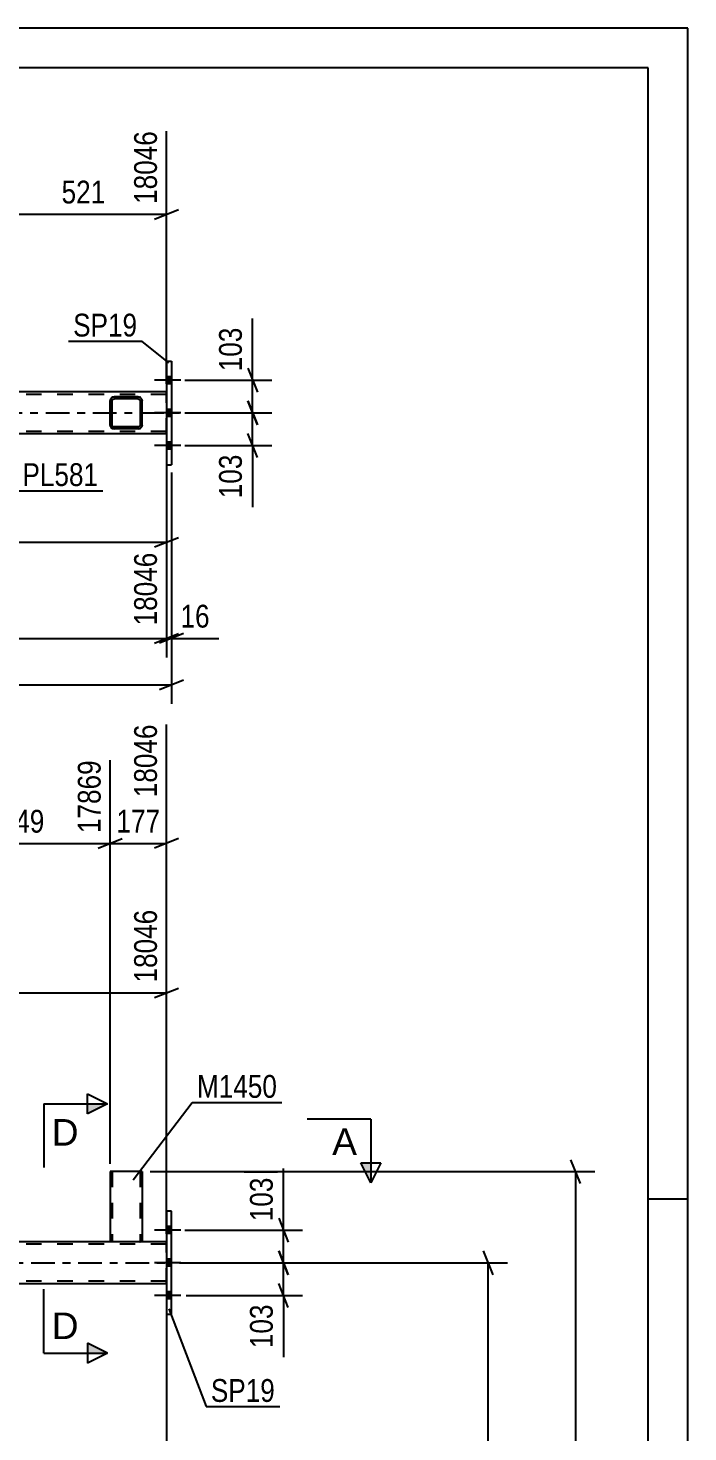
# Model space of a CAD drawing. Header units: millimetres. Extents: x 0 to 841, y 0 to 594.
# Drawn here: x 758.2 to 841, y 417.8 to 594 of the extents above; entities that cross this region are included whole.
import ezdxf

# ---------------------------------------------------------------- set-up
doc = ezdxf.new("R2010")
doc.units = ezdxf.units.MM
doc.linetypes.add('DXK_LINE_DOT2', pattern=[3.9198, 1.9599, -1.9599])
doc.linetypes.add('DXK_LINE_DOT3', pattern=[5.9187, 2.979, -0.9799, 0.9799, -0.9799])
doc.styles.add('Arial', font='ARIAL.TTF', dxfattribs={"height": 0.2})
doc.styles.add('Arial Narrow', font='ARIALN.TTF', dxfattribs={"height": 0.2})

# ---------------------------------------------------------------- blocks, each defined once
blk = doc.blocks.new('Unknown-318888822-1135')
at = {"color": 5, "linetype": 'Continuous'}
for p, q in [((841, 594), (0, 594)), ((841, 0), (841, 594)), ((836, 589), (5, 589)), ((836, 5), (836, 589)), ((841, 447), (836, 447))]:
    blk.add_line(p, q, dxfattribs=at)
blk = doc.blocks.new('Part-318888822-5523 - 5512')
at = {"color": 2, "linetype": 'Continuous'}
for p, q in [((775.54, 548.33), (754.69, 548.33)), ((775.54, 543.05), (754.69, 543.05))]:
    blk.add_line(p, q, dxfattribs=at)
at = {"color": 7, "linetype": 'DXK_LINE_DOT2'}
for p, q in [((775.54, 543.05), (775.54, 548.33)), ((775.54, 548.01), (527.71, 548.01)), ((775.54, 543.37), (527.71, 543.37))]:
    blk.add_line(p, q, dxfattribs=at)
at = {"color": 7, "linetype": 'DXK_LINE_DOT3'}
blk.add_line((517.71, 545.69), (785.54, 545.69), dxfattribs=at)
blk = doc.blocks.new('Part-318888822-5715 - 5512')
at = {"color": 2, "linetype": 'Continuous'}
for p, q in [((775.54, 552.19), (776.18, 552.19)), ((775.54, 552.19), (775.54, 539.19)), ((776.18, 552.19), (776.18, 539.19)), ((775.54, 539.19), (776.18, 539.19))]:
    blk.add_line(p, q, dxfattribs=at)
blk = doc.blocks.new('Part-318888822-5684 - 5512')
at = {"color": 2, "linetype": 'Continuous'}
for p, q in [((768.5, 547.39), (768.47, 547.21)), ((768.47, 544.17), (768.47, 547.21)), ((768.71, 547.21), (768.72, 547.3)), ((768.71, 544.17), (768.71, 547.21)), ((768.72, 547.3), (768.78, 547.38)), ((768.95, 547.69), (768.76, 547.65)), ((768.78, 547.38), (768.85, 547.43)), ((768.85, 547.43), (768.95, 547.45)), ((771.99, 547.69), (768.95, 547.69)), ((771.99, 547.45), (768.95, 547.45)), ((772.17, 547.65), (771.99, 547.69)), ((771.99, 547.45), (772.08, 547.43)), ((772.08, 547.43), (772.15, 547.38)), ((772.15, 547.38), (772.21, 547.3)), ((772.21, 547.3), (772.23, 547.21)), ((772.23, 547.21), (772.23, 544.17)), ((772.47, 547.21), (772.43, 547.39)), ((772.47, 544.17), (772.47, 547.21)), ((768.47, 544.17), (768.5, 543.98)), ((768.72, 544.07), (768.71, 544.17)), ((768.78, 544), (768.72, 544.07)), ((768.76, 543.72), (768.95, 543.69)), ((768.85, 543.95), (768.78, 544)), ((768.95, 543.93), (768.85, 543.95)), ((771.99, 543.93), (768.95, 543.93)), ((771.99, 543.69), (768.95, 543.69)), ((772.08, 543.95), (771.99, 543.93)), ((771.99, 543.69), (772.17, 543.72)), ((772.15, 544), (772.08, 543.95)), ((772.21, 544.07), (772.15, 544)), ((772.23, 544.17), (772.21, 544.07)), ((772.43, 543.98), (772.47, 544.17))]:
    blk.add_line(p, q, dxfattribs=at)
at = {"color": 7, "linetype": 'DXK_LINE_DOT2'}
for p, q in [((768.47, 547.21), (768.5, 547.39)), ((768.76, 547.65), (768.95, 547.69)), ((771.99, 547.69), (772.17, 547.65)), ((772.43, 547.39), (772.47, 547.21)), ((768.5, 543.98), (768.47, 544.17)), ((768.92, 543.69), (768.76, 543.72)), ((768.95, 543.69), (768.92, 543.69)), ((772.01, 543.69), (771.99, 543.69)), ((772.17, 543.72), (772.01, 543.69)), ((772.47, 544.17), (772.43, 543.98))]:
    blk.add_line(p, q, dxfattribs=at)
at = {"color": 7, "linetype": 'DXK_LINE_DOT3'}
blk.add_line((770.47, 545.69), (770.47, 545.69), dxfattribs=at)
at = {"color": 2, "linetype": 'Continuous'}
for centre, start, end in [((768.95, 547.21), 112.5, 157.5), ((771.99, 547.21), 22.5, 67.5), ((768.95, 544.17), 202.5, 247.5), ((771.99, 544.17), 292.5, 337.5)]:
    blk.add_arc(centre, 0.48, start, end, dxfattribs=at)
at = {"color": 7, "linetype": 'DXK_LINE_DOT2'}
for centre, start, end in [((768.95, 547.21), 112.5, 157.5), ((771.99, 547.21), 22.5, 67.5), ((768.95, 544.17), 202.5, 247.5), ((771.99, 544.17), 292.5, 337.5)]:
    blk.add_arc(centre, 0.48, start, end, dxfattribs=at)
blk = doc.blocks.new('Bolt-318888822-5775 - 5512')
at = {"linetype": 'Continuous'}
for points in [[(776.18, 549.35), (776.18, 550.23), (775.54, 550.23), (775.54, 549.35)], [(776.18, 549.35), (776.18, 550.23), (775.54, 550.23), (775.54, 549.35)], [(776.18, 549.35), (776.18, 550.23), (775.54, 550.23), (775.54, 549.35)], [(776.18, 545.25), (776.18, 546.13), (775.54, 546.13), (775.54, 545.25)], [(776.18, 545.25), (776.18, 546.13), (775.54, 546.13), (775.54, 545.25)], [(776.18, 541.15), (776.18, 542.03), (775.54, 542.03), (775.54, 541.15)], [(776.18, 541.15), (776.18, 542.03), (775.54, 542.03), (775.54, 541.15)], [(776.18, 541.15), (776.18, 542.03), (775.54, 542.03), (775.54, 541.15)]]:
    blk.add_hatch(color=1, dxfattribs=at).paths.add_polyline_path(points)
at = {"color": 1, "linetype": 'Continuous'}
for p, q in [((776.18, 550.23), (775.54, 550.23)), ((776.18, 550.23), (775.54, 550.23)), ((776.18, 550.23), (775.54, 550.23)), ((777.34, 549.79), (774.02, 549.79)), ((777.34, 549.79), (774.02, 549.79)), ((777.34, 549.79), (774.02, 549.79)), ((776.18, 549.35), (775.54, 549.35)), ((776.18, 549.35), (775.54, 549.35)), ((776.18, 549.35), (775.54, 549.35)), ((777.34, 545.69), (774.02, 545.69)), ((777.34, 545.69), (774.02, 545.69)), ((776.18, 546.13), (775.54, 546.13)), ((776.18, 546.13), (775.54, 546.13)), ((776.18, 545.25), (775.54, 545.25)), ((776.18, 545.25), (775.54, 545.25)), ((777.34, 541.59), (774.02, 541.59)), ((777.34, 541.59), (774.02, 541.59)), ((777.34, 541.59), (774.02, 541.59)), ((776.18, 542.03), (775.54, 542.03)), ((776.18, 542.03), (775.54, 542.03)), ((776.18, 542.03), (775.54, 542.03)), ((776.18, 541.15), (775.54, 541.15)), ((776.18, 541.15), (775.54, 541.15)), ((776.18, 541.15), (775.54, 541.15))]:
    blk.add_line(p, q, dxfattribs=at)
blk = doc.blocks.new('Part-318888822-3714 - 3653')
at = {"color": 7, "linetype": 'DXK_LINE_DOT2'}
for p, q in [((775.54, 441.32), (527.71, 441.32)), ((772.01, 441.64), (768.92, 441.64)), ((775.54, 436.36), (775.54, 441.64)), ((775.54, 436.68), (527.71, 436.68))]:
    blk.add_line(p, q, dxfattribs=at)
at = {"color": 2, "linetype": 'Continuous'}
for p, q in [((768.92, 441.64), (750.01, 441.64)), ((775.54, 441.64), (772.01, 441.64)), ((775.54, 436.36), (724.4, 436.36))]:
    blk.add_line(p, q, dxfattribs=at)
at = {"color": 7, "linetype": 'DXK_LINE_DOT3'}
blk.add_line((527.71, 439), (775.54, 439), dxfattribs=at)
blk = doc.blocks.new('Part-318888822-3733 - 3653')
at = {"color": 2, "linetype": 'Continuous'}
for p, q in [((768.47, 450.44), (768.47, 441.64)), ((772.47, 450.44), (768.47, 450.44)), ((772.47, 450.44), (772.47, 441.64)), ((772.01, 441.64), (768.92, 441.64))]:
    blk.add_line(p, q, dxfattribs=at)
at = {"color": 7, "linetype": 'DXK_LINE_DOT2'}
for p, q in [((768.71, 450.44), (768.71, 441.64)), ((772.21, 450.44), (772.23, 450.44)), ((772.23, 450.44), (772.23, 441.64)), ((768.92, 441.64), (768.47, 441.64)), ((772.17, 441.64), (772.01, 441.64)), ((772.47, 441.64), (772.01, 441.64)), ((772.21, 441.64), (772.23, 441.64))]:
    blk.add_line(p, q, dxfattribs=at)
blk = doc.blocks.new('Bolt-318888822-3940 - 3653')
at = {"linetype": 'Continuous'}
for points in [[(775.54, 443.54), (775.54, 442.66), (776.18, 442.66), (776.18, 443.54)], [(775.54, 443.54), (775.54, 442.66), (776.18, 442.66), (776.18, 443.54)], [(775.54, 443.54), (775.54, 442.66), (776.18, 442.66), (776.18, 443.54)], [(775.54, 439.44), (775.54, 438.56), (776.18, 438.56), (776.18, 439.44)], [(775.54, 439.44), (775.54, 438.56), (776.18, 438.56), (776.18, 439.44)], [(775.54, 435.34), (775.54, 434.46), (776.18, 434.46), (776.18, 435.34)], [(775.54, 435.34), (775.54, 434.46), (776.18, 434.46), (776.18, 435.34)], [(775.54, 435.34), (775.54, 434.46), (776.18, 434.46), (776.18, 435.34)]]:
    blk.add_hatch(color=1, dxfattribs=at).paths.add_polyline_path(points)
at = {"color": 1, "linetype": 'Continuous'}
for p, q in [((777.34, 443.1), (774.02, 443.1)), ((777.34, 443.1), (774.02, 443.1)), ((777.34, 443.1), (774.02, 443.1)), ((776.18, 443.54), (775.54, 443.54)), ((776.18, 443.54), (775.54, 443.54)), ((776.18, 443.54), (775.54, 443.54)), ((776.18, 442.66), (775.54, 442.66)), ((776.18, 442.66), (775.54, 442.66)), ((776.18, 442.66), (775.54, 442.66)), ((777.34, 439), (774.02, 439)), ((777.34, 439), (774.02, 439)), ((776.18, 439.44), (775.54, 439.44)), ((776.18, 439.44), (775.54, 439.44)), ((776.18, 438.56), (775.54, 438.56)), ((776.18, 438.56), (775.54, 438.56)), ((776.18, 435.34), (775.54, 435.34)), ((776.18, 435.34), (775.54, 435.34)), ((776.18, 435.34), (775.54, 435.34)), ((777.34, 434.9), (774.02, 434.9)), ((777.34, 434.9), (774.02, 434.9)), ((777.34, 434.9), (774.02, 434.9)), ((776.18, 434.46), (775.54, 434.46)), ((776.18, 434.46), (775.54, 434.46)), ((776.18, 434.46), (775.54, 434.46))]:
    blk.add_line(p, q, dxfattribs=at)
blk = doc.blocks.new('Part-318888822-3934 - 3653')
at = {"color": 7, "linetype": 'DXK_LINE_DOT2'}
for p, q in [((721.3, 436.36), (717.05, 436.36)), ((718.11, 433.44), (717.05, 436.36)), ((760.87, 316.42), (717.22, 436.36)), ((764.79, 316.42), (721.13, 436.36)), ((721.45, 435.96), (721.3, 436.36)), ((764.96, 316.42), (760.7, 316.42))]:
    blk.add_line(p, q, dxfattribs=at)
at = {"color": 2, "linetype": 'Continuous'}
for p, q in [((764.96, 316.42), (721.45, 435.96)), ((760.7, 316.42), (718.11, 433.44))]:
    blk.add_line(p, q, dxfattribs=at)
blk = doc.blocks.new('Part-318888822-3962 - 3653')
at = {"color": 2, "linetype": 'Continuous'}
for p, q in [((776.18, 445.5), (775.54, 445.5)), ((775.54, 445.5), (775.54, 432.5)), ((776.18, 432.5), (776.18, 445.5)), ((776.18, 432.5), (775.54, 432.5))]:
    blk.add_line(p, q, dxfattribs=at)
blk = doc.blocks.new('StraightDimension-318888822-6436 - 5512')
at = {"color": 7, "linetype": 'Continuous'}
for p, q in [((775.54, 538.19), (775.54, 514.99)), ((776.18, 538.19), (776.18, 514.99)), ((774.04, 516.79), (777.04, 517.99)), ((777.68, 517.99), (774.68, 516.79)), ((775.54, 517.39), (776.18, 517.39))]:
    blk.add_line(p, q, dxfattribs=at)
at = {"color": 0}
blk.add_wipeout([(781.56, 518.14), (781.56, 522.34), (776.7, 522.34), (776.7, 518.14)], dxfattribs=at)
at = {"color": 7, "linetype": 'Continuous'}
blk.add_line((776.18, 517.39), (782.09, 517.39), dxfattribs=at)
blk.add_line((776.18, 517.39), (782.09, 517.39), dxfattribs=at)
at = {"color": 3, "style": 'Arial Narrow'}
blk.add_text('16', height=2.863, dxfattribs=at).set_placement((777.3, 518.74))
blk = doc.blocks.new('StraightDimension-318888822-6446 - 5512')
at = {"color": 7, "linetype": 'Continuous'}
for p, q in [((775.54, 538.19), (775.54, 514.99)), ((69.12, 517.39), (775.54, 517.39)), ((774.04, 516.79), (777.04, 517.99))]:
    blk.add_line(p, q, dxfattribs=at)
blk = doc.blocks.new('StraightDimension-318888822-6467 - 5512')
at = {"color": 7, "linetype": 'Continuous'}
for p, q in [((776.18, 538.19), (776.18, 509.17)), ((68.48, 511.57), (776.18, 511.57)), ((774.68, 510.97), (777.68, 512.17))]:
    blk.add_line(p, q, dxfattribs=at)
blk = doc.blocks.new('StraightDimension-318888822-6478 - 5512')
at = {"color": 7, "linetype": 'Continuous'}
for p, q in [((785.75, 551.29), (786.95, 548.29)), ((777.83, 549.79), (788.75, 549.79)), ((786.35, 545.69), (786.35, 549.79)), ((786.95, 544.19), (785.75, 547.19)), ((777.83, 545.69), (788.75, 545.69))]:
    blk.add_line(p, q, dxfattribs=at)
at = {"color": 0}
blk.add_wipeout([(785.6, 557), (781.4, 557), (781.4, 550.32), (785.6, 550.32)], dxfattribs=at)
at = {"color": 7, "linetype": 'Continuous'}
blk.add_line((786.35, 549.79), (786.35, 557.53), dxfattribs=at)
blk.add_line((786.35, 549.79), (786.35, 557.53), dxfattribs=at)
at = {"color": 3, "style": 'Arial Narrow'}
blk.add_text('103', height=2.863, rotation=90.0002, dxfattribs=at).set_placement((785, 550.92))
blk = doc.blocks.new('StraightDimension-318888822-6491 - 5512')
at = {"color": 7, "linetype": 'Continuous'}
for p, q in [((785.75, 547.19), (786.95, 544.19)), ((777.83, 545.69), (788.75, 545.69)), ((786.35, 541.59), (786.35, 545.69)), ((786.95, 540.09), (785.75, 543.09)), ((777.83, 541.59), (788.75, 541.59))]:
    blk.add_line(p, q, dxfattribs=at)
at = {"color": 0}
blk.add_wipeout([(785.6, 541.07), (781.4, 541.07), (781.4, 534.38), (785.6, 534.38)], dxfattribs=at)
at = {"color": 7, "linetype": 'Continuous'}
blk.add_line((786.35, 541.59), (786.35, 533.86), dxfattribs=at)
blk.add_line((786.35, 541.59), (786.35, 533.86), dxfattribs=at)
at = {"color": 3, "style": 'Arial Narrow'}
blk.add_text('103', height=2.863, rotation=90.0002, dxfattribs=at).set_placement((785, 534.98))
blk = doc.blocks.new('StraightDimension-318888822-6517 - 5512')
at = {"color": 7, "linetype": 'Continuous'}
for p, q in [((724.4, 541.65), (724.4, 519.02)), ((775.54, 542.05), (775.54, 519.02)), ((725.9, 530.06), (722.9, 528.86)), ((724.4, 529.46), (775.54, 529.46)), ((774.04, 528.86), (777.04, 530.06))]:
    blk.add_line(p, q, dxfattribs=at)
at = {"color": 0}
blk.add_wipeout([(754.23, 530.21), (754.23, 534.41), (745.71, 534.41), (745.71, 530.21)], dxfattribs=at)
at = {"color": 0, "linetype": 'Continuous'}
blk.add_wipeout([(774.94, 528.76), (770.74, 528.76), (770.74, 518.42), (774.94, 518.42)], dxfattribs=at)
at = {"color": 3, "style": 'Arial Narrow'}
blk.add_text('1278', height=2.863, dxfattribs=at).set_placement((746.31, 530.81))
at = {"color": 3, "linetype": 'Continuous', "style": 'Arial Narrow'}
blk.add_text('18046', height=2.863, rotation=90.0002, dxfattribs=at).set_placement((774.34, 519.02))
blk = doc.blocks.new('StraightDimension-318888822-19781 - 5512')
at = {"color": 7, "linetype": 'Continuous'}
for p, q in [((754.69, 549.33), (754.69, 585.57)), ((775.54, 549.33), (775.54, 581.07)), ((756.19, 571.23), (753.19, 570.03)), ((774.04, 570.03), (777.04, 571.23)), ((754.69, 570.63), (775.54, 570.63))]:
    blk.add_line(p, q, dxfattribs=at)
at = {"color": 0, "linetype": 'Continuous'}
blk.add_wipeout([(774.94, 581.67), (770.74, 581.67), (770.74, 571.33), (774.94, 571.33)], dxfattribs=at)
at = {"color": 0}
blk.add_wipeout([(768.46, 571.38), (768.46, 575.58), (761.77, 575.58), (761.77, 571.38)], dxfattribs=at)
at = {"color": 3, "linetype": 'Continuous', "style": 'Arial Narrow'}
blk.add_text('18046', height=2.863, rotation=90.0002, dxfattribs=at).set_placement((774.34, 571.93))
at = {"color": 3, "style": 'Arial Narrow'}
blk.add_text('521', height=2.863, dxfattribs=at).set_placement((762.37, 571.98))
blk = doc.blocks.new('StraightDimension-318888822-14108 - 3653')
at = {"color": 7, "linetype": 'Continuous'}
for p, q in [((721.3, 437.36), (721.3, 487.83)), ((775.54, 442.64), (775.54, 483.33)), ((722.8, 473.49), (719.8, 472.29)), ((721.3, 472.89), (775.54, 472.89)), ((774.04, 472.29), (777.04, 473.49))]:
    blk.add_line(p, q, dxfattribs=at)
at = {"color": 0, "linetype": 'Continuous'}
blk.add_wipeout([(774.94, 483.93), (770.74, 483.93), (770.74, 473.59), (774.94, 473.59)], dxfattribs=at)
at = {"color": 0}
blk.add_wipeout([(752.68, 473.64), (752.68, 477.84), (744.17, 477.84), (744.17, 473.64)], dxfattribs=at)
at = {"color": 3, "linetype": 'Continuous', "style": 'Arial Narrow'}
blk.add_text('18046', height=2.863, rotation=90.0002, dxfattribs=at).set_placement((774.34, 474.19))
at = {"color": 3, "style": 'Arial Narrow'}
blk.add_text('1356', height=2.863, dxfattribs=at).set_placement((744.77, 474.24))
blk = doc.blocks.new('StraightDimension-318888822-5404 - 3653')
at = {"color": 7, "linetype": 'Continuous'}
for p, q in [((775.54, 435.36), (775.54, 373.61)), ((797.16, 317.42), (797.16, 378.86)), ((777.04, 376.61), (774.04, 375.41)), ((775.54, 376.01), (797.16, 376.01)), ((795.66, 375.41), (798.66, 376.61))]:
    blk.add_line(p, q, dxfattribs=at)
at = {"color": 0}
blk.add_wipeout([(790.61, 376.76), (790.61, 380.96), (782.09, 380.96), (782.09, 376.76)], dxfattribs=at)
at = {"color": 3, "style": 'Arial Narrow'}
blk.add_text('1419', height=2.863, dxfattribs=at).set_placement((782.69, 377.36))
blk = doc.blocks.new('StraightDimension-318888822-4239 - 3653')
at = {"color": 7, "linetype": 'Continuous'}
for p, q in [((777.18, 439), (818.34, 439)), ((816.54, 437.5), (815.34, 440.5)), ((815.94, 313.78), (815.94, 439)), ((798.8, 313.78), (818.34, 313.78)), ((815.34, 315.28), (816.54, 312.28))]:
    blk.add_line(p, q, dxfattribs=at)
at = {"color": 0}
blk.add_wipeout([(815.19, 380.65), (810.99, 380.65), (810.99, 372.13), (815.19, 372.13)], dxfattribs=at)
at = {"color": 3, "style": 'Arial Narrow'}
blk.add_text('3130', height=2.863, rotation=90.0002, dxfattribs=at).set_placement((814.59, 372.73))
blk = doc.blocks.new('StraightDimension-318888822-5310 - 3653')
at = {"color": 7, "linetype": 'Continuous'}
for p, q in [((777.83, 439), (792.63, 439)), ((789.63, 440.5), (790.83, 437.5)), ((790.23, 434.9), (790.23, 439)), ((790.83, 433.4), (789.63, 436.4)), ((778.01, 434.9), (792.63, 434.9))]:
    blk.add_line(p, q, dxfattribs=at)
at = {"color": 0}
blk.add_wipeout([(789.48, 434.37), (785.28, 434.37), (785.28, 427.69), (789.48, 427.69)], dxfattribs=at)
at = {"color": 7, "linetype": 'Continuous'}
blk.add_line((790.23, 434.9), (790.23, 427.17), dxfattribs=at)
blk.add_line((790.23, 434.9), (790.23, 427.17), dxfattribs=at)
at = {"color": 3, "style": 'Arial Narrow'}
blk.add_text('103', height=2.863, rotation=90.0002, dxfattribs=at).set_placement((788.88, 428.29))
blk = doc.blocks.new('StraightDimension-318888822-5320 - 3653')
at = {"color": 7, "linetype": 'Continuous'}
for p, q in [((789.63, 444.6), (790.83, 441.6)), ((777.83, 443.1), (792.63, 443.1)), ((790.23, 439), (790.23, 443.1)), ((777.83, 439), (792.63, 439)), ((790.83, 437.5), (789.63, 440.5))]:
    blk.add_line(p, q, dxfattribs=at)
at = {"color": 0}
blk.add_wipeout([(789.48, 450.31), (785.28, 450.31), (785.28, 443.62), (789.48, 443.62)], dxfattribs=at)
at = {"color": 7, "linetype": 'Continuous'}
blk.add_line((790.23, 443.1), (790.23, 450.83), dxfattribs=at)
blk.add_line((790.23, 443.1), (790.23, 450.83), dxfattribs=at)
at = {"color": 3, "style": 'Arial Narrow'}
blk.add_text('103', height=2.863, rotation=90.0002, dxfattribs=at).set_placement((788.88, 444.22))
blk = doc.blocks.new('StraightDimension-318888822-5003 - 3653')
at = {"color": 7, "linetype": 'Continuous'}
for p, q in [((827.52, 448.94), (826.32, 451.94)), ((773.47, 450.44), (829.32, 450.44)), ((826.92, 306.04), (826.92, 450.44)), ((826.32, 307.54), (827.52, 304.54)), ((687.31, 306.04), (829.32, 306.04))]:
    blk.add_line(p, q, dxfattribs=at)
at = {"color": 0}
blk.add_wipeout([(826.17, 382.49), (821.97, 382.49), (821.97, 373.98), (826.17, 373.98)], dxfattribs=at)
at = {"color": 3, "style": 'Arial Narrow'}
blk.add_text('3610', height=2.863, rotation=90.0002, dxfattribs=at).set_placement((825.57, 374.58))
blk = doc.blocks.new('StraightDimension-318888822-14576 - 3653')
at = {"color": 7, "linetype": 'Continuous'}
for p, q in [((775.54, 442.64), (775.54, 506.59)), ((768.47, 451.44), (768.47, 502.09)), ((766.97, 491.05), (769.97, 492.25)), ((777.04, 492.25), (774.04, 491.05)), ((768.47, 491.65), (775.54, 491.65))]:
    blk.add_line(p, q, dxfattribs=at)
at = {"color": 0}
blk.add_wipeout([(775.34, 492.4), (775.34, 496.6), (768.66, 496.6), (768.66, 492.4)], dxfattribs=at)
at = {"color": 3, "style": 'Arial Narrow'}
blk.add_text('177', height=2.863, dxfattribs=at).set_placement((769.26, 493))
at = {"color": 0, "linetype": 'Continuous'}
blk.add_wipeout([(774.94, 507.19), (770.74, 507.19), (770.74, 496.85), (774.94, 496.85)], dxfattribs=at)
at = {"color": 3, "linetype": 'Continuous', "style": 'Arial Narrow'}
blk.add_text('18046', height=2.863, rotation=90.0002, dxfattribs=at).set_placement((774.34, 497.45))
blk = doc.blocks.new('StraightDimension-318888822-14577 - 3653')
at = {"color": 7, "linetype": 'Continuous'}
for p, q in [((746.49, 449.76), (746.49, 502.09)), ((768.47, 451.44), (768.47, 502.09)), ((747.99, 492.25), (744.99, 491.05)), ((766.97, 491.05), (769.97, 492.25)), ((746.49, 491.65), (768.47, 491.65))]:
    blk.add_line(p, q, dxfattribs=at)
at = {"color": 0, "linetype": 'Continuous'}
blk.add_wipeout([(767.87, 502.69), (763.67, 502.69), (763.67, 492.35), (767.87, 492.35)], dxfattribs=at)
at = {"color": 0}
blk.add_wipeout([(760.82, 492.4), (760.82, 496.6), (754.13, 496.6), (754.13, 492.4)], dxfattribs=at)
at = {"color": 3, "linetype": 'Continuous', "style": 'Arial Narrow'}
blk.add_text('17869', height=2.863, rotation=90.0002, dxfattribs=at).set_placement((767.27, 492.95))
at = {"color": 3, "style": 'Arial Narrow'}
blk.add_text('549', height=2.863, dxfattribs=at).set_placement((754.73, 493))
blk = doc.blocks.new('Mark-318888822-5545 - 5512')
at = {"color": 0}
blk.add_wipeout([(766.96, 536.51), (766.96, 539.51), (757.46, 539.51), (757.46, 536.51)], dxfattribs=at)
blk.add_wipeout([(766.96, 536.51), (766.96, 539.51), (757.46, 539.51), (757.46, 536.51)], dxfattribs=at)
at = {"color": 30, "linetype": 'Continuous'}
for p, q in [((753.73, 540.59), (756.86, 535.91)), ((756.86, 535.91), (767.56, 535.91))]:
    blk.add_line(p, q, dxfattribs=at)
at = {"color": 3, "style": 'Arial Narrow'}
blk.add_text('PL581', height=2.863, dxfattribs=at).set_placement((757.46, 536.51))
blk = doc.blocks.new('Mark-318888822-5711 - 5512')
at = {"color": 0}
blk.add_wipeout([(771.86, 555.28), (771.86, 558.28), (763.82, 558.28), (763.82, 555.28)], dxfattribs=at)
blk.add_wipeout([(771.86, 555.28), (771.86, 558.28), (763.82, 558.28), (763.82, 555.28)], dxfattribs=at)
at = {"color": 30, "linetype": 'Continuous'}
for p in [(763.22, 554.68), (775.82, 551.97)]:
    blk.add_line(p, (772.46, 554.68), dxfattribs=at)
at = {"color": 3, "style": 'Arial Narrow'}
blk.add_text('SP19', height=2.863, dxfattribs=at).set_placement((763.82, 555.28))
blk = doc.blocks.new('Mark-318888822-3958 - 3653')
at = {"color": 0}
blk.add_wipeout([(789.15, 421.54), (789.15, 424.54), (781.11, 424.54), (781.11, 421.54)], dxfattribs=at)
blk.add_wipeout([(789.15, 421.54), (789.15, 424.54), (781.11, 424.54), (781.11, 421.54)], dxfattribs=at)
at = {"color": 30, "linetype": 'Continuous'}
for p, q in [((775.85, 433.22), (780.51, 420.94)), ((780.51, 420.94), (789.75, 420.94))]:
    blk.add_line(p, q, dxfattribs=at)
at = {"color": 3, "style": 'Arial Narrow'}
blk.add_text('SP19', height=2.863, dxfattribs=at).set_placement((781.11, 421.54))
blk = doc.blocks.new('Mark-318888822-3729 - 3653')
at = {"color": 0}
blk.add_wipeout([(789.43, 459.71), (789.43, 462.71), (779.37, 462.71), (779.37, 459.71)], dxfattribs=at)
blk.add_wipeout([(789.43, 459.71), (789.43, 462.71), (779.37, 462.71), (779.37, 459.71)], dxfattribs=at)
at = {"color": 30, "linetype": 'Continuous'}
for p, q in [((771.37, 449.43), (778.77, 459.11)), ((778.77, 459.11), (790.03, 459.11))]:
    blk.add_line(p, q, dxfattribs=at)
at = {"color": 3, "style": 'Arial Narrow'}
blk.add_text('M1450', height=2.863, dxfattribs=at).set_placement((779.37, 459.71))
blk = doc.blocks.new('SectionMark-318888822-5418 - 3653')
at = {"linetype": 'Continuous'}
for points in [[(765.63, 457.71), (765.63, 458.96), (768.13, 458.96)], [(765.63, 427.67), (765.63, 428.92), (768.13, 427.67)]]:
    blk.add_hatch(color=6, dxfattribs=at).paths.add_polyline_path(points)
at = {"color": 6, "linetype": 'Continuous'}
for p, q in [((765.63, 457.71), (765.63, 460.21)), ((765.63, 460.21), (768.13, 458.96)), ((760.13, 458.96), (760.13, 450.96)), ((760.13, 458.96), (768.13, 458.96)), ((768.13, 458.96), (765.63, 457.71)), ((760.13, 427.67), (760.13, 435.67)), ((768.13, 427.67), (765.63, 428.92)), ((765.63, 428.92), (765.63, 426.42)), ((760.13, 427.67), (768.13, 427.67)), ((768.13, 427.67), (765.63, 426.42))]:
    blk.add_line(p, q, dxfattribs=at)
at = {"color": 0, "linetype": 'Continuous'}
for points in [[(764.5, 453.71), (764.5, 457.21), (761.13, 457.21), (761.13, 453.71)], [(764.5, 429.42), (764.5, 432.92), (761.13, 432.92), (761.13, 429.42)]]:
    blk.add_wipeout(points, dxfattribs=at)
at = {"color": 3, "linetype": 'Continuous', "style": 'Arial'}
for p in [(761.13, 453.71), (761.13, 429.42)]:
    blk.add_text('D', height=3.34, dxfattribs=at).set_placement(p)
blk = doc.blocks.new('SectionMark-318888822-5420 - 3653')
at = {"linetype": 'Continuous'}
blk.add_hatch(color=6, dxfattribs=at).paths.add_polyline_path([(799.95, 451.54), (801.2, 451.54), (801.2, 449.04)])
at = {"color": 6, "linetype": 'Continuous'}
for p, q in [((801.2, 457.04), (793.2, 457.04)), ((801.2, 457.04), (801.2, 449.04)), ((799.95, 451.54), (802.45, 451.54)), ((801.2, 449.04), (799.95, 451.54)), ((802.45, 451.54), (801.2, 449.04))]:
    blk.add_line(p, q, dxfattribs=at)
at = {"color": 0, "linetype": 'Continuous'}
blk.add_wipeout([(799.45, 452.54), (799.45, 456.04), (796.34, 456.04), (796.34, 452.54)], dxfattribs=at)
at = {"color": 3, "linetype": 'Continuous', "style": 'Arial'}
blk.add_text('A', height=3.34, dxfattribs=at).set_placement((796.34, 452.54))

msp = doc.modelspace()

# ---------------------------------------------------------------- block references
for name in ['Unknown-318888822-1135', 'Part-318888822-5715 - 5512', 'Bolt-318888822-5775 - 5512', 'Part-318888822-5523 - 5512', 'Part-318888822-5684 - 5512', 'Part-318888822-3733 - 3653', 'Part-318888822-3962 - 3653', 'Bolt-318888822-3940 - 3653', 'Part-318888822-3714 - 3653', 'Part-318888822-3934 - 3653']:
    msp.add_blockref(name, (0, 0))

# ---------------------------------------------------------------- next in the draw order: block references
for name in ['StraightDimension-318888822-6478 - 5512', 'StraightDimension-318888822-6436 - 5512', 'StraightDimension-318888822-14108 - 3653', 'StraightDimension-318888822-5404 - 3653']:
    msp.add_blockref(name, (0, 0))

# ---------------------------------------------------------------- next in the draw order: block references
for name in ['StraightDimension-318888822-19781 - 5512', 'StraightDimension-318888822-6446 - 5512', 'StraightDimension-318888822-4239 - 3653']:
    msp.add_blockref(name, (0, 0))

# ---------------------------------------------------------------- next in the draw order: block references
for name in ['Mark-318888822-5711 - 5512', 'StraightDimension-318888822-6467 - 5512', 'StraightDimension-318888822-5310 - 3653']:
    msp.add_blockref(name, (0, 0))

# ---------------------------------------------------------------- next in the draw order: block references
for name in ['StraightDimension-318888822-6491 - 5512', 'StraightDimension-318888822-5320 - 3653']:
    msp.add_blockref(name, (0, 0))

# ---------------------------------------------------------------- next in the draw order: block references
for name in ['StraightDimension-318888822-6517 - 5512', 'StraightDimension-318888822-5003 - 3653']:
    msp.add_blockref(name, (0, 0))

# ---------------------------------------------------------------- next in the draw order: block references
for name in ['Mark-318888822-5545 - 5512', 'StraightDimension-318888822-14576 - 3653', 'Mark-318888822-3958 - 3653']:
    msp.add_blockref(name, (0, 0))

# ---------------------------------------------------------------- next in the draw order: block references
for name in ['StraightDimension-318888822-14577 - 3653', 'Mark-318888822-3729 - 3653']:
    msp.add_blockref(name, (0, 0))

# ---------------------------------------------------------------- next in the draw order: block references
msp.add_blockref('SectionMark-318888822-5418 - 3653', (0, 0))

# ---------------------------------------------------------------- next in the draw order: block references
msp.add_blockref('SectionMark-318888822-5420 - 3653', (0, 0))

doc.saveas('drawing.dxf')
